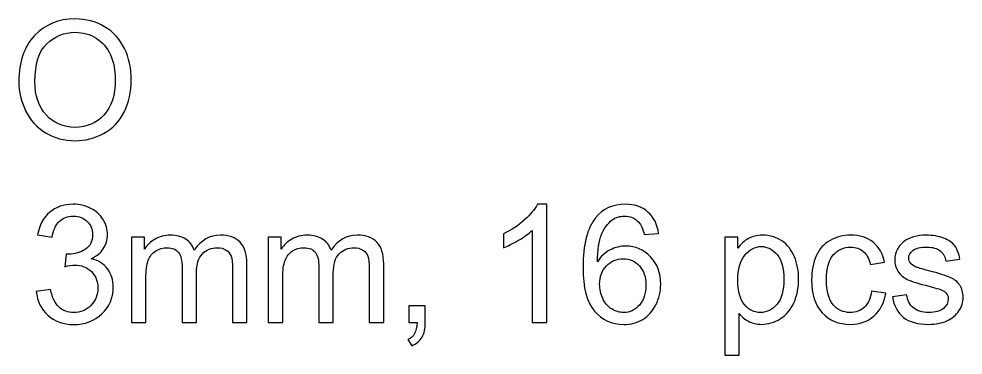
# Model space of a CAD drawing. Header units: millimetres. Extents: x -202 to 204, y -252 to 284.
# Drawn here: x -69.9 to -45.57, y 221.03 to 229.68 of the extents above; entities that cross this region are included whole.
import ezdxf

# ---------------------------------------------------------------- set-up
doc = ezdxf.new("R2010")
doc.units = ezdxf.units.MM
doc.header["$MEASUREMENT"] = 0
doc.layers.add('Layer 1', color=7, linetype='Continuous')

msp = doc.modelspace()

# ---------------------------------------------------------------- linework, layer by layer
at = {"layer": 'Layer 1', "color": 242}
for points, knots in [([(-69.9045, 228.0751), (-69.9045, 228.5782), (-69.7697, 228.9719), (-69.4995, 229.2562), (-69.4995, 229.2562), (-69.2293, 229.5405), (-68.8807, 229.6831), (-68.4532, 229.6831), (-68.4532, 229.6831), (-68.1738, 229.6831), (-67.9212, 229.616), (-67.6968, 229.4827), (-67.6968, 229.4827), (-67.4725, 229.3486), (-67.301, 229.1624), (-67.1832, 228.9232), (-67.1832, 228.9232), (-67.0654, 228.6847), (-67.0068, 228.4131), (-67.0068, 228.1104), (-67.0068, 228.1104), (-67.0068, 227.8028), (-67.0682, 227.5276), (-67.1924, 227.2856), (-67.1924, 227.2856), (-67.3165, 227.0429), (-67.4922, 226.8594), (-67.7194, 226.7346), (-67.7194, 226.7346), (-67.9473, 226.6097), (-68.1921, 226.5476), (-68.4553, 226.5476), (-68.4553, 226.5476), (-68.741, 226.5476), (-68.9957, 226.616), (-69.2201, 226.7543), (-69.2201, 226.7543), (-69.4452, 226.8919), (-69.6152, 227.0803), (-69.7309, 227.3188), (-69.7309, 227.3188), (-69.8466, 227.5565), (-69.9045, 227.8091), (-69.9045, 228.0751)], [0, 0, 0, 0, 0.0833333, 0.0833333, 0.0833333, 0.0833333, 0.1666667, 0.1666667, 0.1666667, 0.1666667, 0.25, 0.25, 0.25, 0.25, 0.3333333, 0.3333333, 0.3333333, 0.3333333, 0.4166667, 0.4166667, 0.4166667, 0.4166667, 0.5, 0.5, 0.5, 0.5, 0.5833333, 0.5833333, 0.5833333, 0.5833333, 0.6666667, 0.6666667, 0.6666667, 0.6666667, 0.75, 0.75, 0.75, 0.75, 0.8333333, 0.8333333, 0.8333333, 0.8333333, 1, 1, 1, 1]), ([(-69.491, 228.0688), (-69.491, 227.7033), (-69.393, 227.4161), (-69.1968, 227.2059), (-69.1968, 227.2059), (-69, 226.9956), (-68.7537, 226.8905), (-68.4574, 226.8905), (-68.4574, 226.8905), (-68.1554, 226.8905), (-67.9071, 226.9963), (-67.7123, 227.2087), (-67.7123, 227.2087), (-67.5176, 227.4211), (-67.4195, 227.7223), (-67.4195, 228.1125), (-67.4195, 228.1125), (-67.4195, 228.3587), (-67.4619, 228.5739), (-67.5451, 228.7581), (-67.5451, 228.7581), (-67.6284, 228.9422), (-67.7504, 229.0848), (-67.9106, 229.1864), (-67.9106, 229.1864), (-68.0715, 229.2872), (-68.2514, 229.338), (-68.4511, 229.338), (-68.4511, 229.338), (-68.7354, 229.338), (-68.9795, 229.2407), (-69.1841, 229.0452), (-69.1841, 229.0452), (-69.3887, 228.8505), (-69.491, 228.5245), (-69.491, 228.0688)], [0, 0, 0, 0, 0.1, 0.1, 0.1, 0.1, 0.2, 0.2, 0.2, 0.2, 0.3, 0.3, 0.3, 0.3, 0.4, 0.4, 0.4, 0.4, 0.5, 0.5, 0.5, 0.5, 0.6, 0.6, 0.6, 0.6, 0.7, 0.7, 0.7, 0.7, 0.8, 0.8, 0.8, 0.8, 1, 1, 1, 1]), ([(-69.4581, 222.6699), (-69.4581, 222.6699), (-69.0863, 222.7193), (-69.0863, 222.7193), (-69.0863, 222.7193), (-69.0432, 222.5083), (-68.9706, 222.3566), (-68.8683, 222.2635), (-68.8683, 222.2635), (-68.7653, 222.1704), (-68.6404, 222.1238), (-68.4929, 222.1238), (-68.4929, 222.1238), (-68.3179, 222.1238), (-68.1698, 222.1845), (-68.0491, 222.3058), (-68.0491, 222.3058), (-67.9292, 222.4272), (-67.8685, 222.5775), (-67.8685, 222.7567), (-67.8685, 222.7567), (-67.8685, 222.9274), (-67.9242, 223.0685), (-68.0357, 223.1793), (-68.0357, 223.1793), (-68.1479, 223.2901), (-68.2897, 223.3458), (-68.4619, 223.3458), (-68.4619, 223.3458), (-68.5324, 223.3458), (-68.6199, 223.3317), (-68.7243, 223.3042), (-68.7243, 223.3042), (-68.7243, 223.3042), (-68.6827, 223.6309), (-68.6827, 223.6309), (-68.6827, 223.6309), (-68.658, 223.628), (-68.6383, 223.6266), (-68.6227, 223.6266), (-68.6227, 223.6266), (-68.4647, 223.6266), (-68.3222, 223.6682), (-68.1952, 223.7508), (-68.1952, 223.7508), (-68.0682, 223.8333), (-68.0047, 223.9611), (-68.0047, 224.1332), (-68.0047, 224.1332), (-68.0047, 224.2694), (-68.0512, 224.383), (-68.1437, 224.4719), (-68.1437, 224.4719), (-68.2361, 224.5615), (-68.3553, 224.6066), (-68.5014, 224.6066), (-68.5014, 224.6066), (-68.646, 224.6066), (-68.7667, 224.5608), (-68.8626, 224.4705), (-68.8626, 224.4705), (-68.9593, 224.3794), (-69.0214, 224.2426), (-69.0489, 224.0605), (-69.0489, 224.0605), (-69.0489, 224.0605), (-69.4207, 224.1269), (-69.4207, 224.1269), (-69.4207, 224.1269), (-69.3756, 224.3766), (-69.2718, 224.5699), (-69.111, 224.7068), (-69.111, 224.7068), (-68.9494, 224.8437), (-68.749, 224.9128), (-68.5091, 224.9128), (-68.5091, 224.9128), (-68.344, 224.9128), (-68.1916, 224.8769), (-68.0526, 224.8063), (-68.0526, 224.8063), (-67.9137, 224.735), (-67.8071, 224.6384), (-67.733, 224.5156), (-67.733, 224.5156), (-67.6597, 224.3928), (-67.6223, 224.263), (-67.6223, 224.1247), (-67.6223, 224.1247), (-67.6223, 223.9942), (-67.6575, 223.875), (-67.7281, 223.767), (-67.7281, 223.767), (-67.7986, 223.6598), (-67.9024, 223.5744), (-68.0399, 223.5109), (-68.0399, 223.5109), (-67.8607, 223.47), (-67.7217, 223.3839), (-67.6223, 223.2534), (-67.6223, 223.2534), (-67.5235, 223.1236), (-67.4741, 222.9606), (-67.4741, 222.7651), (-67.4741, 222.7651), (-67.4741, 222.5006), (-67.57, 222.2762), (-67.7634, 222.092), (-67.7634, 222.092), (-67.956, 221.9079), (-68.2001, 221.8162), (-68.495, 221.8162), (-68.495, 221.8162), (-68.761, 221.8162), (-68.9819, 221.8952), (-69.1575, 222.0539), (-69.1575, 222.0539), (-69.3332, 222.212), (-69.4334, 222.4173), (-69.4581, 222.6699)], [0, 0, 0, 0, 0.0322581, 0.0322581, 0.0322581, 0.0322581, 0.0645161, 0.0645161, 0.0645161, 0.0645161, 0.0967742, 0.0967742, 0.0967742, 0.0967742, 0.1290323, 0.1290323, 0.1290323, 0.1290323, 0.1612903, 0.1612903, 0.1612903, 0.1612903, 0.1935484, 0.1935484, 0.1935484, 0.1935484, 0.2258065, 0.2258065, 0.2258065, 0.2258065, 0.2580645, 0.2580645, 0.2580645, 0.2580645, 0.2903226, 0.2903226, 0.2903226, 0.2903226, 0.3225806, 0.3225806, 0.3225806, 0.3225806, 0.3548387, 0.3548387, 0.3548387, 0.3548387, 0.3870968, 0.3870968, 0.3870968, 0.3870968, 0.4193548, 0.4193548, 0.4193548, 0.4193548, 0.4516129, 0.4516129, 0.4516129, 0.4516129, 0.483871, 0.483871, 0.483871, 0.483871, 0.516129, 0.516129, 0.516129, 0.516129, 0.5483871, 0.5483871, 0.5483871, 0.5483871, 0.5806452, 0.5806452, 0.5806452, 0.5806452, 0.6129032, 0.6129032, 0.6129032, 0.6129032, 0.6451613, 0.6451613, 0.6451613, 0.6451613, 0.6774194, 0.6774194, 0.6774194, 0.6774194, 0.7096774, 0.7096774, 0.7096774, 0.7096774, 0.7419355, 0.7419355, 0.7419355, 0.7419355, 0.7741935, 0.7741935, 0.7741935, 0.7741935, 0.8064516, 0.8064516, 0.8064516, 0.8064516, 0.8387097, 0.8387097, 0.8387097, 0.8387097, 0.8709677, 0.8709677, 0.8709677, 0.8709677, 0.9032258, 0.9032258, 0.9032258, 0.9032258, 0.9354839, 0.9354839, 0.9354839, 0.9354839, 1, 1, 1, 1]), ([(-56.2996, 221.8698), (-56.2996, 221.8698), (-56.6714, 221.8698), (-56.6714, 221.8698), (-56.6714, 221.8698), (-56.6714, 221.8698), (-56.6714, 224.2404), (-56.6714, 224.2404), (-56.6714, 224.2404), (-56.761, 224.1551), (-56.8781, 224.0697), (-57.0235, 223.9843), (-57.0235, 223.9843), (-57.1695, 223.899), (-57.3001, 223.8348), (-57.4158, 223.7924), (-57.4158, 223.7924), (-57.4158, 223.7924), (-57.4158, 224.1515), (-57.4158, 224.1515), (-57.4158, 224.1515), (-57.2076, 224.2496), (-57.0256, 224.3682), (-56.8697, 224.5071), (-56.8697, 224.5071), (-56.7145, 224.6468), (-56.6037, 224.7816), (-56.5388, 224.9128), (-56.5388, 224.9128), (-56.5388, 224.9128), (-56.2996, 224.9128), (-56.2996, 224.9128), (-56.2996, 224.9128), (-56.2996, 224.9128), (-56.2996, 221.8698), (-56.2996, 221.8698)], [0, 0, 0, 0, 0.1, 0.1, 0.1, 0.1, 0.2, 0.2, 0.2, 0.2, 0.3, 0.3, 0.3, 0.3, 0.4, 0.4, 0.4, 0.4, 0.5, 0.5, 0.5, 0.5, 0.6, 0.6, 0.6, 0.6, 0.7, 0.7, 0.7, 0.7, 0.8, 0.8, 0.8, 0.8, 1, 1, 1, 1]), ([(-53.416, 224.1579), (-53.416, 224.1579), (-53.7857, 224.129), (-53.7857, 224.129), (-53.7857, 224.129), (-53.8189, 224.275), (-53.8655, 224.3816), (-53.9261, 224.4472), (-53.9261, 224.4472), (-54.027, 224.5537), (-54.1512, 224.6066), (-54.2987, 224.6066), (-54.2987, 224.6066), (-54.4172, 224.6066), (-54.5209, 224.5735), (-54.6105, 224.5071), (-54.6105, 224.5071), (-54.7277, 224.4218), (-54.8201, 224.2969), (-54.8878, 224.1332), (-54.8878, 224.1332), (-54.9548, 223.9695), (-54.9901, 223.736), (-54.9929, 223.4326), (-54.9929, 223.4326), (-54.9033, 223.5688), (-54.794, 223.6704), (-54.6642, 223.7367), (-54.6642, 223.7367), (-54.535, 223.8023), (-54.3989, 223.8355), (-54.257, 223.8355), (-54.257, 223.8355), (-54.0087, 223.8355), (-53.7977, 223.7444), (-53.6235, 223.5617), (-53.6235, 223.5617), (-53.4492, 223.379), (-53.3617, 223.1433), (-53.3617, 222.854), (-53.3617, 222.854), (-53.3617, 222.6635), (-53.4033, 222.4872), (-53.4852, 222.3235), (-53.4852, 222.3235), (-53.567, 222.1605), (-53.6799, 222.0349), (-53.8231, 221.9481), (-53.8231, 221.9481), (-53.9664, 221.8613), (-54.1286, 221.8183), (-54.3107, 221.8183), (-54.3107, 221.8183), (-54.6211, 221.8183), (-54.8737, 221.9319), (-55.0691, 222.1605), (-55.0691, 222.1605), (-55.2653, 222.3884), (-55.3626, 222.7644), (-55.3626, 223.288), (-55.3626, 223.288), (-55.3626, 223.8736), (-55.2547, 224.299), (-55.0381, 224.565), (-55.0381, 224.565), (-54.8497, 224.7964), (-54.5957, 224.9128), (-54.2754, 224.9128), (-54.2754, 224.9128), (-54.0376, 224.9128), (-53.8422, 224.8458), (-53.6898, 224.7118), (-53.6898, 224.7118), (-53.5374, 224.5784), (-53.4464, 224.3936), (-53.416, 224.1579)], [0, 0, 0, 0, 0.05, 0.05, 0.05, 0.05, 0.1, 0.1, 0.1, 0.1, 0.15, 0.15, 0.15, 0.15, 0.2, 0.2, 0.2, 0.2, 0.25, 0.25, 0.25, 0.25, 0.3, 0.3, 0.3, 0.3, 0.35, 0.35, 0.35, 0.35, 0.4, 0.4, 0.4, 0.4, 0.45, 0.45, 0.45, 0.45, 0.5, 0.5, 0.5, 0.5, 0.55, 0.55, 0.55, 0.55, 0.6, 0.6, 0.6, 0.6, 0.65, 0.65, 0.65, 0.65, 0.7, 0.7, 0.7, 0.7, 0.75, 0.75, 0.75, 0.75, 0.8, 0.8, 0.8, 0.8, 0.85, 0.85, 0.85, 0.85, 0.9, 0.9, 0.9, 0.9, 1, 1, 1, 1]), ([(-67.0021, 221.8698), (-67.0021, 221.8698), (-67.0021, 224.0648), (-67.0021, 224.0648), (-67.0021, 224.0648), (-67.0021, 224.0648), (-66.6698, 224.0648), (-66.6698, 224.0648), (-66.6698, 224.0648), (-66.6698, 224.0648), (-66.6698, 223.7571), (-66.6698, 223.7571), (-66.6698, 223.7571), (-66.6006, 223.8644), (-66.5089, 223.9512), (-66.3946, 224.0161), (-66.3946, 224.0161), (-66.2803, 224.0817), (-66.1498, 224.1149), (-66.0037, 224.1149), (-66.0037, 224.1149), (-65.8415, 224.1149), (-65.7081, 224.081), (-65.6044, 224.0133), (-65.6044, 224.0133), (-65.5, 223.9455), (-65.4266, 223.8517), (-65.3843, 223.7303), (-65.3843, 223.7303), (-65.21, 223.9865), (-64.9842, 224.1149), (-64.7062, 224.1149), (-64.7062, 224.1149), (-64.4882, 224.1149), (-64.321, 224.0542), (-64.2039, 223.9335), (-64.2039, 223.9335), (-64.0868, 223.8129), (-64.0282, 223.6273), (-64.0282, 223.3769), (-64.0282, 223.3769), (-64.0282, 223.3769), (-64.0282, 221.8698), (-64.0282, 221.8698), (-64.0282, 221.8698), (-64.0282, 221.8698), (-64.3979, 221.8698), (-64.3979, 221.8698), (-64.3979, 221.8698), (-64.3979, 221.8698), (-64.3979, 223.2527), (-64.3979, 223.2527), (-64.3979, 223.2527), (-64.3979, 223.4015), (-64.4099, 223.5088), (-64.4339, 223.5744), (-64.4339, 223.5744), (-64.4586, 223.6393), (-64.5023, 223.6922), (-64.5651, 223.7325), (-64.5651, 223.7325), (-64.6286, 223.772), (-64.7034, 223.7924), (-64.7888, 223.7924), (-64.7888, 223.7924), (-64.9433, 223.7924), (-65.071, 223.7409), (-65.1733, 223.6379), (-65.1733, 223.6379), (-65.2749, 223.5356), (-65.3264, 223.3712), (-65.3264, 223.1454), (-65.3264, 223.1454), (-65.3264, 223.1454), (-65.3264, 221.8698), (-65.3264, 221.8698), (-65.3264, 221.8698), (-65.3264, 221.8698), (-65.6982, 221.8698), (-65.6982, 221.8698), (-65.6982, 221.8698), (-65.6982, 221.8698), (-65.6982, 223.2957), (-65.6982, 223.2957), (-65.6982, 223.2957), (-65.6982, 223.4615), (-65.7286, 223.5857), (-65.7893, 223.6682), (-65.7893, 223.6682), (-65.8499, 223.7508), (-65.9487, 223.7924), (-66.087, 223.7924), (-66.087, 223.7924), (-66.1914, 223.7924), (-66.2881, 223.7649), (-66.377, 223.7092), (-66.377, 223.7092), (-66.4659, 223.6541), (-66.5308, 223.5737), (-66.5703, 223.4679), (-66.5703, 223.4679), (-66.6105, 223.3613), (-66.6303, 223.2082), (-66.6303, 223.0086), (-66.6303, 223.0086), (-66.6303, 223.0086), (-66.6303, 221.8698), (-66.6303, 221.8698), (-66.6303, 221.8698), (-66.6303, 221.8698), (-67.0021, 221.8698), (-67.0021, 221.8698)], [0, 0, 0, 0, 0.0344828, 0.0344828, 0.0344828, 0.0344828, 0.0689655, 0.0689655, 0.0689655, 0.0689655, 0.1034483, 0.1034483, 0.1034483, 0.1034483, 0.137931, 0.137931, 0.137931, 0.137931, 0.1724138, 0.1724138, 0.1724138, 0.1724138, 0.2068966, 0.2068966, 0.2068966, 0.2068966, 0.2413793, 0.2413793, 0.2413793, 0.2413793, 0.2758621, 0.2758621, 0.2758621, 0.2758621, 0.3103448, 0.3103448, 0.3103448, 0.3103448, 0.3448276, 0.3448276, 0.3448276, 0.3448276, 0.3793103, 0.3793103, 0.3793103, 0.3793103, 0.4137931, 0.4137931, 0.4137931, 0.4137931, 0.4482759, 0.4482759, 0.4482759, 0.4482759, 0.4827586, 0.4827586, 0.4827586, 0.4827586, 0.5172414, 0.5172414, 0.5172414, 0.5172414, 0.5517241, 0.5517241, 0.5517241, 0.5517241, 0.5862069, 0.5862069, 0.5862069, 0.5862069, 0.6206897, 0.6206897, 0.6206897, 0.6206897, 0.6551724, 0.6551724, 0.6551724, 0.6551724, 0.6896552, 0.6896552, 0.6896552, 0.6896552, 0.7241379, 0.7241379, 0.7241379, 0.7241379, 0.7586207, 0.7586207, 0.7586207, 0.7586207, 0.7931034, 0.7931034, 0.7931034, 0.7931034, 0.8275862, 0.8275862, 0.8275862, 0.8275862, 0.862069, 0.862069, 0.862069, 0.862069, 0.8965517, 0.8965517, 0.8965517, 0.8965517, 0.9310345, 0.9310345, 0.9310345, 0.9310345, 1, 1, 1, 1]), ([(-63.4758, 221.8698), (-63.4758, 221.8698), (-63.4758, 224.0648), (-63.4758, 224.0648), (-63.4758, 224.0648), (-63.4758, 224.0648), (-63.1435, 224.0648), (-63.1435, 224.0648), (-63.1435, 224.0648), (-63.1435, 224.0648), (-63.1435, 223.7571), (-63.1435, 223.7571), (-63.1435, 223.7571), (-63.0743, 223.8644), (-62.9826, 223.9512), (-62.8683, 224.0161), (-62.8683, 224.0161), (-62.754, 224.0817), (-62.6235, 224.1149), (-62.4774, 224.1149), (-62.4774, 224.1149), (-62.3152, 224.1149), (-62.1818, 224.081), (-62.0781, 224.0133), (-62.0781, 224.0133), (-61.9737, 223.9455), (-61.9003, 223.8517), (-61.858, 223.7303), (-61.858, 223.7303), (-61.6837, 223.9865), (-61.4579, 224.1149), (-61.1799, 224.1149), (-61.1799, 224.1149), (-60.9619, 224.1149), (-60.7947, 224.0542), (-60.6776, 223.9335), (-60.6776, 223.9335), (-60.5605, 223.8129), (-60.5019, 223.6273), (-60.5019, 223.3769), (-60.5019, 223.3769), (-60.5019, 223.3769), (-60.5019, 221.8698), (-60.5019, 221.8698), (-60.5019, 221.8698), (-60.5019, 221.8698), (-60.8716, 221.8698), (-60.8716, 221.8698), (-60.8716, 221.8698), (-60.8716, 221.8698), (-60.8716, 223.2527), (-60.8716, 223.2527), (-60.8716, 223.2527), (-60.8716, 223.4015), (-60.8836, 223.5088), (-60.9076, 223.5744), (-60.9076, 223.5744), (-60.9323, 223.6393), (-60.976, 223.6922), (-61.0388, 223.7325), (-61.0388, 223.7325), (-61.1023, 223.772), (-61.1771, 223.7924), (-61.2625, 223.7924), (-61.2625, 223.7924), (-61.417, 223.7924), (-61.5447, 223.7409), (-61.647, 223.6379), (-61.647, 223.6379), (-61.7486, 223.5356), (-61.8001, 223.3712), (-61.8001, 223.1454), (-61.8001, 223.1454), (-61.8001, 223.1454), (-61.8001, 221.8698), (-61.8001, 221.8698), (-61.8001, 221.8698), (-61.8001, 221.8698), (-62.1719, 221.8698), (-62.1719, 221.8698), (-62.1719, 221.8698), (-62.1719, 221.8698), (-62.1719, 223.2957), (-62.1719, 223.2957), (-62.1719, 223.2957), (-62.1719, 223.4615), (-62.2023, 223.5857), (-62.263, 223.6682), (-62.263, 223.6682), (-62.3236, 223.7508), (-62.4224, 223.7924), (-62.5607, 223.7924), (-62.5607, 223.7924), (-62.6651, 223.7924), (-62.7618, 223.7649), (-62.8507, 223.7092), (-62.8507, 223.7092), (-62.9396, 223.6541), (-63.0045, 223.5737), (-63.044, 223.4679), (-63.044, 223.4679), (-63.0842, 223.3613), (-63.104, 223.2082), (-63.104, 223.0086), (-63.104, 223.0086), (-63.104, 223.0086), (-63.104, 221.8698), (-63.104, 221.8698), (-63.104, 221.8698), (-63.104, 221.8698), (-63.4758, 221.8698), (-63.4758, 221.8698)], [0, 0, 0, 0, 0.0344828, 0.0344828, 0.0344828, 0.0344828, 0.0689655, 0.0689655, 0.0689655, 0.0689655, 0.1034483, 0.1034483, 0.1034483, 0.1034483, 0.137931, 0.137931, 0.137931, 0.137931, 0.1724138, 0.1724138, 0.1724138, 0.1724138, 0.2068966, 0.2068966, 0.2068966, 0.2068966, 0.2413793, 0.2413793, 0.2413793, 0.2413793, 0.2758621, 0.2758621, 0.2758621, 0.2758621, 0.3103448, 0.3103448, 0.3103448, 0.3103448, 0.3448276, 0.3448276, 0.3448276, 0.3448276, 0.3793103, 0.3793103, 0.3793103, 0.3793103, 0.4137931, 0.4137931, 0.4137931, 0.4137931, 0.4482759, 0.4482759, 0.4482759, 0.4482759, 0.4827586, 0.4827586, 0.4827586, 0.4827586, 0.5172414, 0.5172414, 0.5172414, 0.5172414, 0.5517241, 0.5517241, 0.5517241, 0.5517241, 0.5862069, 0.5862069, 0.5862069, 0.5862069, 0.6206897, 0.6206897, 0.6206897, 0.6206897, 0.6551724, 0.6551724, 0.6551724, 0.6551724, 0.6896552, 0.6896552, 0.6896552, 0.6896552, 0.7241379, 0.7241379, 0.7241379, 0.7241379, 0.7586207, 0.7586207, 0.7586207, 0.7586207, 0.7931034, 0.7931034, 0.7931034, 0.7931034, 0.8275862, 0.8275862, 0.8275862, 0.8275862, 0.862069, 0.862069, 0.862069, 0.862069, 0.8965517, 0.8965517, 0.8965517, 0.8965517, 0.9310345, 0.9310345, 0.9310345, 0.9310345, 1, 1, 1, 1]), ([(-51.7121, 221.0288), (-51.7121, 221.0288), (-51.7121, 224.0648), (-51.7121, 224.0648), (-51.7121, 224.0648), (-51.7121, 224.0648), (-51.3734, 224.0648), (-51.3734, 224.0648), (-51.3734, 224.0648), (-51.3734, 224.0648), (-51.3734, 223.7797), (-51.3734, 223.7797), (-51.3734, 223.7797), (-51.2937, 223.8912), (-51.2034, 223.9752), (-51.1025, 224.0309), (-51.1025, 224.0309), (-51.0023, 224.0866), (-50.8803, 224.1149), (-50.737, 224.1149), (-50.737, 224.1149), (-50.5494, 224.1149), (-50.3843, 224.0662), (-50.241, 223.9702), (-50.241, 223.9702), (-50.0971, 223.8736), (-49.9891, 223.7374), (-49.9165, 223.5617), (-49.9165, 223.5617), (-49.8431, 223.386), (-49.8064, 223.1934), (-49.8064, 222.9839), (-49.8064, 222.9839), (-49.8064, 222.7595), (-49.8466, 222.557), (-49.9278, 222.3771), (-49.9278, 222.3771), (-50.0082, 222.1972), (-50.1253, 222.0596), (-50.2791, 221.9636), (-50.2791, 221.9636), (-50.4329, 221.8684), (-50.5945, 221.8204), (-50.7638, 221.8204), (-50.7638, 221.8204), (-50.888, 221.8204), (-50.9988, 221.8465), (-51.0976, 221.8987), (-51.0976, 221.8987), (-51.1963, 221.9509), (-51.2768, 222.0173), (-51.3403, 222.097), (-51.3403, 222.097), (-51.3403, 222.097), (-51.3403, 221.0288), (-51.3403, 221.0288), (-51.3403, 221.0288), (-51.3403, 221.0288), (-51.7121, 221.0288), (-51.7121, 221.0288)], [0, 0, 0, 0, 0.0625, 0.0625, 0.0625, 0.0625, 0.125, 0.125, 0.125, 0.125, 0.1875, 0.1875, 0.1875, 0.1875, 0.25, 0.25, 0.25, 0.25, 0.3125, 0.3125, 0.3125, 0.3125, 0.375, 0.375, 0.375, 0.375, 0.4375, 0.4375, 0.4375, 0.4375, 0.5, 0.5, 0.5, 0.5, 0.5625, 0.5625, 0.5625, 0.5625, 0.625, 0.625, 0.625, 0.625, 0.6875, 0.6875, 0.6875, 0.6875, 0.75, 0.75, 0.75, 0.75, 0.8125, 0.8125, 0.8125, 0.8125, 0.875, 0.875, 0.875, 0.875, 1, 1, 1, 1]), ([(-47.9254, 222.6741), (-47.9254, 222.6741), (-47.56, 222.6261), (-47.56, 222.6261), (-47.56, 222.6261), (-47.5995, 222.3743), (-47.7018, 222.1767), (-47.8669, 222.0342), (-47.8669, 222.0342), (-48.0313, 221.8917), (-48.2338, 221.8204), (-48.4736, 221.8204), (-48.4736, 221.8204), (-48.7735, 221.8204), (-49.0155, 221.9185), (-49.1975, 222.1146), (-49.1975, 222.1146), (-49.3803, 222.3108), (-49.472, 222.5923), (-49.472, 222.9592), (-49.472, 222.9592), (-49.472, 223.1962), (-49.4325, 223.4037), (-49.3542, 223.5815), (-49.3542, 223.5815), (-49.2752, 223.7593), (-49.1559, 223.8926), (-48.995, 223.9815), (-48.995, 223.9815), (-48.8349, 224.0704), (-48.6599, 224.1149), (-48.4715, 224.1149), (-48.4715, 224.1149), (-48.2331, 224.1149), (-48.0376, 224.0542), (-47.8866, 223.9335), (-47.8866, 223.9335), (-47.7349, 223.8129), (-47.6376, 223.6421), (-47.5945, 223.4199), (-47.5945, 223.4199), (-47.5945, 223.4199), (-47.9565, 223.3642), (-47.9565, 223.3642), (-47.9565, 223.3642), (-47.9911, 223.5116), (-48.0517, 223.6224), (-48.1392, 223.6972), (-48.1392, 223.6972), (-48.2267, 223.7713), (-48.3325, 223.8087), (-48.4567, 223.8087), (-48.4567, 223.8087), (-48.6444, 223.8087), (-48.7968, 223.7416), (-48.9139, 223.6069), (-48.9139, 223.6069), (-49.031, 223.4728), (-49.0896, 223.2604), (-49.0896, 222.9698), (-49.0896, 222.9698), (-49.0896, 222.6748), (-49.0331, 222.4603), (-48.9196, 222.3263), (-48.9196, 222.3263), (-48.8067, 222.1929), (-48.6592, 222.1259), (-48.4772, 222.1259), (-48.4772, 222.1259), (-48.3311, 222.1259), (-48.2098, 222.1711), (-48.1117, 222.2607), (-48.1117, 222.2607), (-48.0136, 222.3503), (-47.9515, 222.4879), (-47.9254, 222.6741)], [0, 0, 0, 0, 0.05, 0.05, 0.05, 0.05, 0.1, 0.1, 0.1, 0.1, 0.15, 0.15, 0.15, 0.15, 0.2, 0.2, 0.2, 0.2, 0.25, 0.25, 0.25, 0.25, 0.3, 0.3, 0.3, 0.3, 0.35, 0.35, 0.35, 0.35, 0.4, 0.4, 0.4, 0.4, 0.45, 0.45, 0.45, 0.45, 0.5, 0.5, 0.5, 0.5, 0.55, 0.55, 0.55, 0.55, 0.6, 0.6, 0.6, 0.6, 0.65, 0.65, 0.65, 0.65, 0.7, 0.7, 0.7, 0.7, 0.75, 0.75, 0.75, 0.75, 0.8, 0.8, 0.8, 0.8, 0.85, 0.85, 0.85, 0.85, 0.9, 0.9, 0.9, 0.9, 1, 1, 1, 1]), ([(-47.3899, 222.5253), (-47.3899, 222.5253), (-47.0223, 222.5831), (-47.0223, 222.5831), (-47.0223, 222.5831), (-47.0018, 222.4357), (-46.944, 222.3228), (-46.8494, 222.2437), (-46.8494, 222.2437), (-46.7556, 222.1654), (-46.6236, 222.1259), (-46.4536, 222.1259), (-46.4536, 222.1259), (-46.2829, 222.1259), (-46.1559, 222.1612), (-46.0733, 222.2303), (-46.0733, 222.2303), (-45.9908, 222.3002), (-45.9491, 222.382), (-45.9491, 222.4752), (-45.9491, 222.4752), (-45.9491, 222.5598), (-45.9858, 222.6254), (-46.0592, 222.6741), (-46.0592, 222.6741), (-46.11, 222.7073), (-46.237, 222.7489), (-46.4395, 222.7997), (-46.4395, 222.7997), (-46.7118, 222.8689), (-46.9016, 222.9281), (-47.0068, 222.9789), (-47.0068, 222.9789), (-47.1119, 223.029), (-47.1923, 223.0989), (-47.2466, 223.1878), (-47.2466, 223.1878), (-47.301, 223.2767), (-47.3285, 223.3747), (-47.3285, 223.482), (-47.3285, 223.482), (-47.3285, 223.5801), (-47.3059, 223.6704), (-47.2608, 223.7536), (-47.2608, 223.7536), (-47.2163, 223.8376), (-47.1549, 223.9067), (-47.078, 223.9618), (-47.078, 223.9618), (-47.0202, 224.0041), (-46.9411, 224.0408), (-46.8417, 224.0704), (-46.8417, 224.0704), (-46.7415, 224.1), (-46.6342, 224.1149), (-46.5199, 224.1149), (-46.5199, 224.1149), (-46.3478, 224.1149), (-46.1968, 224.0895), (-46.0663, 224.0401), (-46.0663, 224.0401), (-45.9357, 223.9907), (-45.8398, 223.9237), (-45.7777, 223.839), (-45.7777, 223.839), (-45.7156, 223.7536), (-45.6733, 223.6407), (-45.65, 223.4989), (-45.65, 223.4989), (-45.65, 223.4989), (-46.0133, 223.4488), (-46.0133, 223.4488), (-46.0133, 223.4488), (-46.0303, 223.5617), (-46.0783, 223.6499), (-46.1573, 223.7134), (-46.1573, 223.7134), (-46.2363, 223.7769), (-46.3485, 223.8087), (-46.4931, 223.8087), (-46.4931, 223.8087), (-46.6639, 223.8087), (-46.7859, 223.7804), (-46.8586, 223.724), (-46.8586, 223.724), (-46.932, 223.6675), (-46.9687, 223.6012), (-46.9687, 223.5257), (-46.9687, 223.5257), (-46.9687, 223.477), (-46.9531, 223.434), (-46.9228, 223.3952), (-46.9228, 223.3952), (-46.8925, 223.355), (-46.8452, 223.3225), (-46.7803, 223.2957), (-46.7803, 223.2957), (-46.7429, 223.2823), (-46.6335, 223.2506), (-46.4515, 223.2012), (-46.4515, 223.2012), (-46.1883, 223.1306), (-46.0049, 223.0735), (-45.9012, 223.0283), (-45.9012, 223.0283), (-45.7967, 222.9839), (-45.7149, 222.9182), (-45.6556, 222.8329), (-45.6556, 222.8329), (-45.5964, 222.7475), (-45.5667, 222.6417), (-45.5667, 222.5147), (-45.5667, 222.5147), (-45.5667, 222.3905), (-45.6034, 222.2741), (-45.6754, 222.164), (-45.6754, 222.164), (-45.7481, 222.0547), (-45.8525, 221.97), (-45.9887, 221.91), (-45.9887, 221.91), (-46.1248, 221.85), (-46.2793, 221.8204), (-46.4515, 221.8204), (-46.4515, 221.8204), (-46.7372, 221.8204), (-46.9545, 221.8797), (-47.1041, 221.9982), (-47.1041, 221.9982), (-47.2537, 222.1167), (-47.349, 222.2924), (-47.3899, 222.5253)], [0, 0, 0, 0, 0.0294118, 0.0294118, 0.0294118, 0.0294118, 0.0588235, 0.0588235, 0.0588235, 0.0588235, 0.0882353, 0.0882353, 0.0882353, 0.0882353, 0.1176471, 0.1176471, 0.1176471, 0.1176471, 0.1470588, 0.1470588, 0.1470588, 0.1470588, 0.1764706, 0.1764706, 0.1764706, 0.1764706, 0.2058824, 0.2058824, 0.2058824, 0.2058824, 0.2352941, 0.2352941, 0.2352941, 0.2352941, 0.2647059, 0.2647059, 0.2647059, 0.2647059, 0.2941176, 0.2941176, 0.2941176, 0.2941176, 0.3235294, 0.3235294, 0.3235294, 0.3235294, 0.3529412, 0.3529412, 0.3529412, 0.3529412, 0.3823529, 0.3823529, 0.3823529, 0.3823529, 0.4117647, 0.4117647, 0.4117647, 0.4117647, 0.4411765, 0.4411765, 0.4411765, 0.4411765, 0.4705882, 0.4705882, 0.4705882, 0.4705882, 0.5, 0.5, 0.5, 0.5, 0.5294118, 0.5294118, 0.5294118, 0.5294118, 0.5588235, 0.5588235, 0.5588235, 0.5588235, 0.5882353, 0.5882353, 0.5882353, 0.5882353, 0.6176471, 0.6176471, 0.6176471, 0.6176471, 0.6470588, 0.6470588, 0.6470588, 0.6470588, 0.6764706, 0.6764706, 0.6764706, 0.6764706, 0.7058824, 0.7058824, 0.7058824, 0.7058824, 0.7352941, 0.7352941, 0.7352941, 0.7352941, 0.7647059, 0.7647059, 0.7647059, 0.7647059, 0.7941176, 0.7941176, 0.7941176, 0.7941176, 0.8235294, 0.8235294, 0.8235294, 0.8235294, 0.8529412, 0.8529412, 0.8529412, 0.8529412, 0.8823529, 0.8823529, 0.8823529, 0.8823529, 0.9117647, 0.9117647, 0.9117647, 0.9117647, 0.9411765, 0.9411765, 0.9411765, 0.9411765, 1, 1, 1, 1]), ([(-51.3756, 222.9549), (-51.3756, 222.6727), (-51.3184, 222.4639), (-51.2041, 222.3284), (-51.2041, 222.3284), (-51.0898, 222.1936), (-50.9508, 222.1259), (-50.7885, 222.1259), (-50.7885, 222.1259), (-50.6234, 222.1259), (-50.4816, 222.1958), (-50.3638, 222.3362), (-50.3638, 222.3362), (-50.246, 222.4759), (-50.1867, 222.6925), (-50.1867, 222.986), (-50.1867, 222.986), (-50.1867, 223.2661), (-50.2446, 223.4749), (-50.3596, 223.6146), (-50.3596, 223.6146), (-50.4746, 223.7536), (-50.6121, 223.8235), (-50.7716, 223.8235), (-50.7716, 223.8235), (-50.9304, 223.8235), (-51.0708, 223.7494), (-51.1928, 223.6012), (-51.1928, 223.6012), (-51.3149, 223.4531), (-51.3756, 223.2372), (-51.3756, 222.9549)], [0, 0, 0, 0, 0.1111111, 0.1111111, 0.1111111, 0.1111111, 0.2222222, 0.2222222, 0.2222222, 0.2222222, 0.3333333, 0.3333333, 0.3333333, 0.3333333, 0.4444444, 0.4444444, 0.4444444, 0.4444444, 0.5555556, 0.5555556, 0.5555556, 0.5555556, 0.6666667, 0.6666667, 0.6666667, 0.6666667, 0.7777778, 0.7777778, 0.7777778, 0.7777778, 1, 1, 1, 1]), ([(-54.9351, 222.8519), (-54.9351, 222.7235), (-54.9076, 222.6007), (-54.8532, 222.4836), (-54.8532, 222.4836), (-54.7989, 222.3665), (-54.7227, 222.2776), (-54.6253, 222.2162), (-54.6253, 222.2162), (-54.5273, 222.1548), (-54.4243, 222.1238), (-54.317, 222.1238), (-54.317, 222.1238), (-54.1597, 222.1238), (-54.0249, 222.1873), (-53.912, 222.3143), (-53.912, 222.3143), (-53.7991, 222.4413), (-53.7427, 222.6134), (-53.7427, 222.8308), (-53.7427, 222.8308), (-53.7427, 223.0403), (-53.7984, 223.2054), (-53.9099, 223.3261), (-53.9099, 223.3261), (-54.0214, 223.4467), (-54.1618, 223.5067), (-54.3311, 223.5067), (-54.3311, 223.5067), (-54.4998, 223.5067), (-54.6423, 223.4467), (-54.7594, 223.3261), (-54.7594, 223.3261), (-54.8765, 223.2054), (-54.9351, 223.0474), (-54.9351, 222.8519)], [0, 0, 0, 0, 0.1, 0.1, 0.1, 0.1, 0.2, 0.2, 0.2, 0.2, 0.3, 0.3, 0.3, 0.3, 0.4, 0.4, 0.4, 0.4, 0.5, 0.5, 0.5, 0.5, 0.6, 0.6, 0.6, 0.6, 0.7, 0.7, 0.7, 0.7, 0.8, 0.8, 0.8, 0.8, 1, 1, 1, 1]), ([(-59.8528, 221.8698), (-59.8528, 221.8698), (-59.8528, 222.2938), (-59.8528, 222.2938), (-59.8528, 222.2938), (-59.8528, 222.2938), (-59.4288, 222.2938), (-59.4288, 222.2938), (-59.4288, 222.2938), (-59.4288, 222.2938), (-59.4288, 221.8698), (-59.4288, 221.8698), (-59.4288, 221.8698), (-59.4288, 221.7139), (-59.4563, 221.5883), (-59.5114, 221.4923), (-59.5114, 221.4923), (-59.5671, 221.3971), (-59.6546, 221.323), (-59.7738, 221.2701), (-59.7738, 221.2701), (-59.7738, 221.2701), (-59.8775, 221.4295), (-59.8775, 221.4295), (-59.8775, 221.4295), (-59.7992, 221.4641), (-59.7414, 221.5149), (-59.704, 221.5812), (-59.704, 221.5812), (-59.6666, 221.6483), (-59.6461, 221.7442), (-59.6419, 221.8698), (-59.6419, 221.8698), (-59.6419, 221.8698), (-59.8528, 221.8698), (-59.8528, 221.8698)], [0, 0, 0, 0, 0.1, 0.1, 0.1, 0.1, 0.2, 0.2, 0.2, 0.2, 0.3, 0.3, 0.3, 0.3, 0.4, 0.4, 0.4, 0.4, 0.5, 0.5, 0.5, 0.5, 0.6, 0.6, 0.6, 0.6, 0.7, 0.7, 0.7, 0.7, 0.8, 0.8, 0.8, 0.8, 1, 1, 1, 1])]:
    msp.add_open_spline(points, degree=3, knots=knots, dxfattribs=at)

doc.saveas('drawing.dxf')
